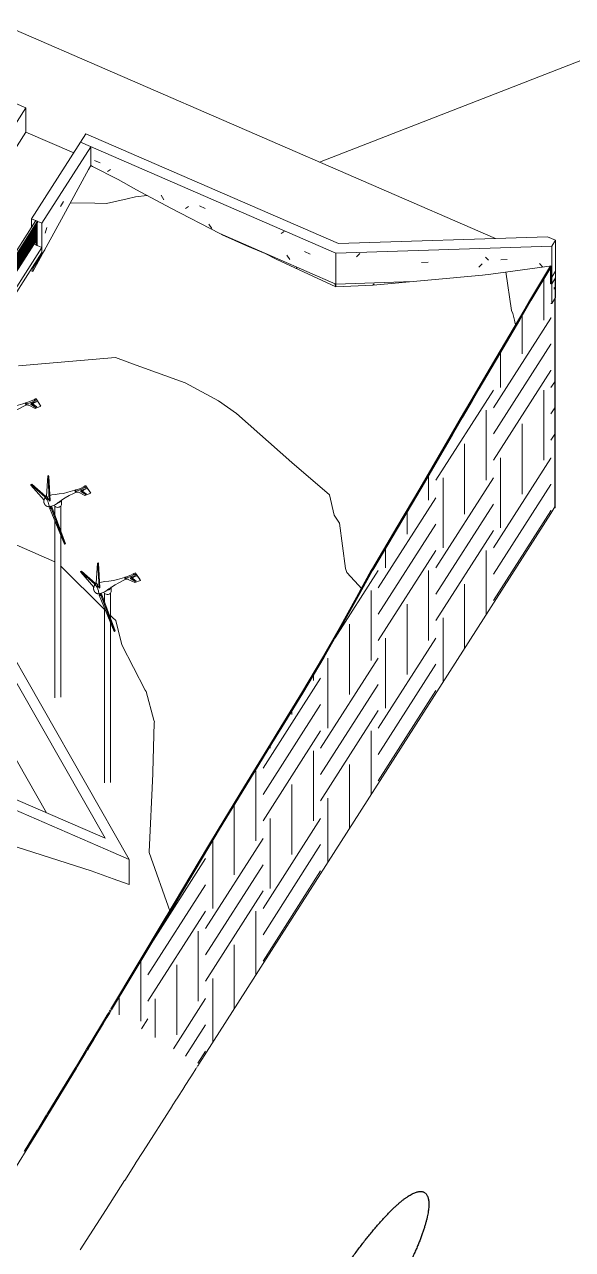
# Model space of a CAD drawing. Header units: millimetres. Extents: x -35445 to 232012, y -57203 to 42724.
# Drawn here: x 196067 to 210141, y -19971 to 11479 of the extents above; entities that cross this region are included whole.
import ezdxf

# ---------------------------------------------------------------- set-up
doc = ezdxf.new("R2010")
doc.units = ezdxf.units.MM
for name, color, linetype, lineweight in [('A-FLOR', 192, 'Continuous', 9), ('A-FLOR-HRAL', 11, 'Continuous', 9), ('A-WALL', 113, 'Continuous', 9), ('A-WALL-PATT', 111, 'Continuous', 9), ('C-BLDG-PADS', 91, 'Continuous', 9), ('C-TOPO', 7, 'Continuous', 9), ('C-TOPO-MINR', 7, 'Continuous', 9), ('L-SITE', 91, 'Continuous', 9), ('L-SITE-WALL', 31, 'Continuous', 9), ('S-FNDN', 32, 'Continuous', 9)]:
    doc.layers.add(name, color=color, linetype=linetype, lineweight=lineweight)
pattern_1 = [(57.425, (181488.3, -12577.8), (1478.838, 4114.31), [2746.7, -2746.7]), (57.425, (181488.3, -11902.9), (1478.838, 4114.31), [2746.7, -2746.7]), (57.425, (181488.3, -11228), (1478.838, 4114.31), [2746.7, -2746.7]), (90, (181673.1, -10713.7), (-1478.825, -514.913), [1799.7, -1799.7]), (90, (182227.7, -9845.7), (-1478.825, -514.913), [1799.7, -1799.7]), (90, (182782.3, -8977.7), (-1478.825, -514.913), [1799.7, -1799.7])]
pattern_2 = [(1.846, (172761.2, 30204.87), (4060.89, 706.787), [167.6, -2879.65, -19299.26]), (1.846, (172761.2, 30204.87), (4060.89, 706.787), [-3047.25, 167.6, -2879.65, -16252.01]), (1.846, (172761.2, 30204.87), (4060.89, 706.787), [-6094.5, 167.6, -5926.905, -10157.51]), (1.846, (172761.2, 30204.87), (4060.89, 706.787), [-12189.01, 167.6, -2879.65, -7110.255]), (1.846, (172761.2, 30204.87), (4060.89, 706.787), [-15236.26, 167.6, -1863.9, -5078.75]), (1.846, (172761.2, 30204.87), (4060.89, 706.787), [-17267.76, 167.6, -4911.15]), (136.459, (174284, 30541.9), (-2909.649, 1613.3), [115.54, -15290.3]), (136.459, (174284, 30541.9), (-2909.649, 1613.3), [-115.54, -1985.25, -13305.04]), (136.459, (174284, 30541.9), (-2909.649, 1613.3), [-2100.8, 115.54, -13189.5]), (136.459, (174284, 30541.9), (-2909.649, 1613.3), [-2216.34, -1985.25, -11204.25]), (136.459, (174284, 30541.9), (-2909.649, 1613.3), [-4201.59, 115.54, -11088.7]), (136.459, (174284, 30541.9), (-2909.649, 1613.3), [-4317.14, -4086.05, -7002.65]), (136.459, (174284, 30541.9), (-2909.649, 1613.3), [-8403.18, 115.54, -6887.11]), (136.459, (174284, 30541.9), (-2909.649, 1613.3), [-8518.73, -1985.25, -4901.86]), (136.459, (174284, 30541.9), (-2909.649, 1613.3), [-10503.98, 115.54, -4786.31]), (136.459, (174284, 30541.9), (-2909.649, 1613.3), [-10619.52, -1284.99, -3501.33]), (136.459, (174284, 30541.9), (-2909.649, 1613.3), [-11904.51, 115.54, -3385.78]), (136.459, (174284, 30541.9), (-2909.649, 1613.3), [-12020.05, -3385.78]), (225.42, (174791.6, 31710.05), (-1151.226, -2320.044), [119.33, -15790.83]), (225.42, (174791.6, 31710.05), (-1151.226, -2320.044), [-119.33, -2050.24, -13740.58]), (225.42, (174791.6, 31710.05), (-1151.226, -2320.044), [-2169.57, 119.33, -13621.26]), (225.42, (174791.6, 31710.05), (-1151.226, -2320.044), [-2288.89, -2050.24, -11571.02]), (225.42, (174791.6, 31710.05), (-1151.226, -2320.044), [-4339.13, 119.33, -11451.7]), (225.42, (174791.6, 31710.05), (-1151.226, -2320.044), [-4458.46, -4219.8, -7231.89]), (225.42, (174791.6, 31710.05), (-1151.226, -2320.044), [-8678.26, 119.33, -7112.56]), (225.42, (174791.6, 31710.05), (-1151.226, -2320.044), [-8797.59, -2050.24, -5062.32]), (225.42, (174791.6, 31710.05), (-1151.226, -2320.044), [-10847.83, 119.33, -4943]), (225.42, (174791.6, 31710.05), (-1151.226, -2320.044), [-10967.16, -1327.05, -3615.94]), (225.42, (174791.6, 31710.05), (-1151.226, -2320.044), [-12294.21, 119.33, -3496.62]), (225.42, (174791.6, 31710.05), (-1151.226, -2320.044), [-12413.53, -3496.62])]

# ---------------------------------------------------------------- blocks, each defined once
blk = doc.blocks.new('M_Wind Power Generator - 9 Meters High-397393-Solar Analysis')
at = {"layer": 'L-SITE'}
for p, q in [((14602, 1915), (14579, 1906)), ((14941, 1591), (14579, 1906)), ((14579, 1906), (14583, 1891)), ((14583, 1891), (14923, 1503)), ((14602, 1915), (14964, 1599)), ((15013, 2124), (14980, 1606)), ((15035, 2133), (15013, 2124)), ((15020, 2111), (15013, 2124)), ((15043, 2119), (15020, 2111)), ((15053, 1479), (15020, 2111)), ((15035, 2133), (15043, 2119)), ((15043, 2119), (15076, 1488)), ((14964, 1599), (14941, 1591)), ((15731, 1765), (15716, 1745)), ((15716, 1745), (15747, 1737)), ((15731, 1739), (15724, 1727)), ((15724, 1702), (15726, 1702)), ((15738, 1711), (15727, 1702)), ((15747, 1711), (15728, 1712)), ((15731, 1765), (15747, 1737)), ((15747, 1711), (15731, 1739)), ((15747, 1737), (15747, 1711)), ((15805, 1706), (15969, 1623)), ((15862, 1738), (15962, 1677)), ((15979, 1649), (15864, 1719)), ((15894, 1763), (15994, 1802)), ((15899, 1761), (15915, 1733)), ((15910, 1752), (15901, 1758)), ((15918, 1730), (16010, 1661)), ((15949, 1819), (15932, 1847)), ((16003, 1791), (15944, 1768)), ((15962, 1677), (15980, 1684)), ((15979, 1649), (15962, 1677)), ((15969, 1623), (16117, 1680)), ((16010, 1661), (15979, 1649)), ((16009, 1842), (15993, 1870)), ((15993, 1869), (16100, 1708)), ((15993, 1869), (16010, 1841)), ((15994, 1802), (16003, 1791)), ((16117, 1680), (16010, 1841)), ((16100, 1708), (16117, 1680)), ((15009, 1572), (15009, 1542)), ((15023, 1518), (15023, 1548)), ((15035, 1523), (15023, 1518)), ((15061, 1338), (15036, 1334)), ((15076, 1488), (15053, 1479)), ((15071, 1310), (15055, 1304)), ((15055, 1304), (15445, 371)), ((15060, 1338), (15081, 1283)), ((15088, 1287), (15067, 1342)), ((15091, 1347), (15099, 1327)), ((15115, 1333), (15092, 1324)), ((15449, 373), (15092, 1324)), ((15115, 1333), (15472, 382)), ((15193, 1351), (15193, 1125)), ((15272, 1434), (15283, 1442)), ((15297, 1455), (15309, 1465)), ((15345, 719), (15345, 1351)), ((15364, 1397), (15364, 1513)), ((15193, 974), (15193, -3549)), ((15345, -3540), (15345, 610)), ((15468, 380), (15445, 371)), ((15445, 371), (15449, 373)), ((15472, 382), (15449, 373))]:
    blk.add_line(p, q, dxfattribs=at)
for points in [[(14942, 1552, 0), (14940, 1570, 0), (14941, 1591, 0)], [(14995, 1591, 0), (14963, 1572, 0), (14948, 1562, 0)], [(14964, 1599, 0), (14963, 1578, 0), (14964, 1571, 0)], [(14980, 1606, 0), (14994, 1593, 0), (15009, 1572, 0)], [(15421, 1679, 0), (15308, 1662, 0), (15200, 1652, 0), (15118, 1638, 0), (15069, 1624, 0)], [(15421, 1679, 0), (15532, 1706, 0), (15651, 1740, 0), (15705, 1756, 0)], [(15464, 1567, 0), (15564, 1622, 0), (15675, 1677, 0), (15726, 1702, 0)], [(15716, 1745, 0), (15712, 1752, 0), (15708, 1755, 0), (15705, 1756, 0)], [(15728, 1762, 0), (15715, 1757, 0), (15706, 1756, 0)], [(15726, 1702, 0), (15728, 1705, 0), (15728, 1710, 0), (15726, 1718, 0), (15724, 1728, 0), (15720, 1737, 0), (15716, 1745, 0)], [(15731, 1765, 0), (15801, 1788, 0), (15868, 1815, 0), (15932, 1847, 0)], [(15949, 1819, 0), (15884, 1787, 0), (15817, 1759, 0), (15747, 1737, 0)], [(15747, 1711, 0), (15761, 1712, 0), (15773, 1712, 0), (15783, 1711, 0), (15791, 1710, 0), (15798, 1708, 0), (15805, 1706, 0)], [(15864, 1719, 0), (15861, 1722, 0), (15859, 1726, 0), (15860, 1732, 0), (15862, 1737, 0), (15866, 1743, 0), (15871, 1749, 0), (15878, 1755, 0), (15886, 1759, 0), (15894, 1763, 0)], [(15901, 1758, 0), (15898, 1762, 0), (15898, 1766, 0)], [(15944, 1768, 0), (15936, 1765, 0), (15929, 1760, 0), (15923, 1754, 0), (15918, 1749, 0), (15915, 1743, 0), (15914, 1738, 0), (15915, 1733, 0), (15918, 1730, 0)], [(15932, 1847, 0), (15947, 1854, 0), (15959, 1860, 0), (15970, 1864, 0), (15978, 1867, 0), (15985, 1870, 0), (15990, 1871, 0), (15992, 1871, 0), (15993, 1869, 0)], [(16010, 1841, 0), (16009, 1842, 0), (16006, 1842, 0), (16001, 1841, 0), (15994, 1839, 0), (15986, 1836, 0), (15975, 1831, 0), (15963, 1826, 0), (15949, 1819, 0)], [(14946, 1560, 0), (14936, 1547, 0), (14929, 1534, 0), (14923, 1523, 0), (14920, 1513, 0), (14917, 1504, 0), (14916, 1497, 0), (14914, 1490, 0), (14914, 1484, 0), (14913, 1479, 0), (14913, 1474, 0), (14913, 1470, 0), (14913, 1466, 0), (14913, 1463, 0), (14914, 1459, 0), (14914, 1456, 0), (14914, 1454, 0), (14915, 1451, 0), (14915, 1449, 0), (14915, 1447, 0), (14916, 1445, 0), (14916, 1443, 0), (14916, 1441, 0), (14917, 1439, 0), (14917, 1438, 0), (14918, 1436, 0), (14918, 1435, 0), (14918, 1433, 0), (14919, 1432, 0), (14919, 1430, 0), (14920, 1429, 0), (14920, 1428, 0), (14921, 1426, 0), (14921, 1425, 0), (14921, 1424, 0), (14922, 1423, 0), (14922, 1421, 0), (14923, 1420, 0), (14923, 1419, 0), (14924, 1418, 0), (14924, 1416, 0), (14925, 1415, 0), (14926, 1414, 0), (14926, 1413, 0), (14927, 1411, 0), (14927, 1410, 0), (14928, 1409, 0), (14929, 1407, 0), (14930, 1406, 0), (14930, 1404, 0), (14931, 1403, 0)], [(15034, 1334, 0), (15017, 1338, 0), (15003, 1342, 0), (14992, 1347, 0), (14982, 1352, 0), (14975, 1356, 0), (14968, 1361, 0), (14963, 1365, 0), (14958, 1369, 0), (14954, 1373, 0), (14951, 1376, 0), (14948, 1379, 0), (14946, 1382, 0), (14944, 1385, 0), (14942, 1387, 0), (14940, 1390, 0), (14938, 1392, 0), (14937, 1394, 0), (14936, 1396, 0), (14934, 1398, 0), (14933, 1399, 0), (14932, 1401, 0), (14931, 1403, 0), (14931, 1403, 0)], [(14944, 1557, 0), (14951, 1563, 0), (14963, 1558, 0), (14977, 1543, 0), (14993, 1518, 0)], [(14993, 1518, 0), (15009, 1487, 0), (15024, 1451, 0), (15035, 1416, 0), (15043, 1384, 0), (15045, 1358, 0), (15043, 1341, 0), (15035, 1334, 0)], [(15016, 1530, 0), (15013, 1536, 0), (15009, 1542, 0)], [(15023, 1518, 0), (15020, 1524, 0), (15016, 1530, 0)], [(15023, 1548, 0), (15039, 1515, 0), (15053, 1479, 0)], [(15081, 1283, 0), (15069, 1289, 0), (15055, 1304, 0)], [(15060, 1338, 0), (15063, 1339, 0), (15067, 1342, 0)], [(15067, 1342, 0), (15079, 1344, 0), (15091, 1347, 0)], [(15464, 1567, 0), (15370, 1503, 0), (15283, 1438, 0), (15213, 1393, 0), (15159, 1366, 0), (15106, 1348, 0), (15086, 1343, 0)], [(15092, 1324, 0), (15092, 1302, 0), (15088, 1287, 0)], [(15310, 1326, 0), (15286, 1320, 0), (15261, 1319, 0), (15237, 1323, 0), (15215, 1333, 0), (15196, 1347, 0), (15183, 1364, 0), (15177, 1377, 0)], [(15272, 1434, 0), (15291, 1436, 0), (15310, 1442, 0)], [(15310, 1442, 0), (15327, 1450, 0), (15341, 1461, 0), (15353, 1475, 0), (15360, 1490, 0), (15364, 1506, 0), (15364, 1512, 0)], [(15364, 1397, 0), (15364, 1391, 0), (15359, 1371, 0), (15347, 1353, 0), (15331, 1337, 0), (15310, 1326, 0)]]:
    blk.add_polyline3d(points, dxfattribs=at)
blk = doc.blocks.new('M_Wind Power Generator - 9 Meters High-V8-Solar Analysis')
at = {"layer": 'L-SITE'}
for p, q in [((16290, -112), (16257, -630)), ((16313, -103), (16290, -112)), ((16297, -126), (16290, -112)), ((16320, -117), (16297, -126)), ((16330, -757), (16297, -126)), ((16313, -103), (16320, -117)), ((16320, -117), (16353, -748)), ((15880, -321), (15857, -330)), ((16218, -646), (15857, -330)), ((15857, -330), (15860, -346)), ((15860, -346), (16200, -733)), ((15880, -321), (16241, -637)), ((17008, -471), (16993, -491)), ((16993, -491), (17024, -500)), ((17008, -497), (17001, -509)), ((17001, -534), (17004, -534)), ((17016, -525), (17004, -534)), ((17024, -526), (17005, -525)), ((17008, -471), (17024, -500)), ((17024, -526), (17008, -497)), ((17024, -500), (17024, -526)), ((17082, -530), (17246, -614)), ((17140, -498), (17240, -559)), ((17256, -588), (17142, -518)), ((17171, -473), (17271, -434)), ((17176, -475), (17192, -504)), ((17187, -485), (17179, -478)), ((17195, -507), (17287, -575)), ((17226, -417), (17209, -389)), ((17280, -445), (17221, -468)), ((17240, -559), (17257, -553)), ((17256, -588), (17240, -559)), ((17246, -614), (17394, -557)), ((17287, -575), (17256, -588)), ((17287, -395), (17270, -366)), ((17271, -367), (17377, -528)), ((17271, -367), (17287, -395)), ((17271, -434), (17280, -445)), ((17394, -557), (17287, -395)), ((17377, -528), (17394, -557)), ((16241, -637), (16218, -646)), ((16287, -664), (16287, -695)), ((16300, -719), (16300, -688)), ((16312, -713), (16300, -719)), ((16338, -898), (16313, -902)), ((16353, -748), (16330, -757)), ((16348, -926), (16332, -933)), ((16332, -933), (16722, -1865)), ((16337, -898), (16359, -953)), ((16366, -949), (16344, -895)), ((16368, -890), (16376, -909)), ((16392, -903), (16369, -912)), ((16726, -1863), (16369, -912)), ((16392, -903), (16749, -1854)), ((16459, -870), (16454, -859)), ((16470, -885), (16470, -1111)), ((16549, -802), (16560, -794)), ((16572, -784), (16572, -784)), ((16574, -782), (16586, -771)), ((16623, -1517), (16623, -886)), ((16642, -839), (16642, -724)), ((16470, -1262), (16470, -5804)), ((16623, -5793), (16623, -1627)), ((16745, -1856), (16722, -1865)), ((16722, -1865), (16726, -1863)), ((16749, -1854), (16726, -1863))]:
    blk.add_line(p, q, dxfattribs=at)
for points in [[(16698, -558, 0), (16585, -574, 0), (16477, -585, 0), (16396, -598, 0), (16346, -613, 0)], [(16698, -558, 0), (16809, -531, 0), (16928, -497, 0), (16983, -480, 0)], [(16741, -669, 0), (16841, -615, 0), (16952, -560, 0), (17004, -534, 0)], [(16993, -491, 0), (16989, -485, 0), (16985, -481, 0), (16982, -481, 0)], [(17005, -475, 0), (16992, -480, 0), (16983, -480, 0)], [(17004, -534, 0), (17005, -532, 0), (17005, -526, 0), (17004, -518, 0), (17001, -509, 0), (16997, -499, 0), (16993, -491, 0)], [(17008, -471, 0), (17078, -449, 0), (17145, -421, 0), (17209, -389, 0)], [(17226, -417, 0), (17161, -450, 0), (17094, -477, 0), (17024, -500, 0)], [(17024, -526, 0), (17039, -524, 0), (17050, -524, 0), (17060, -525, 0), (17068, -526, 0), (17075, -528, 0), (17082, -530, 0)], [(17142, -518, 0), (17138, -514, 0), (17137, -510, 0), (17137, -505, 0), (17139, -499, 0), (17143, -493, 0), (17148, -487, 0), (17155, -482, 0), (17163, -477, 0), (17171, -473, 0)], [(17179, -478, 0), (17176, -475, 0), (17175, -470, 0)], [(17221, -468, 0), (17214, -472, 0), (17206, -476, 0), (17200, -482, 0), (17195, -488, 0), (17192, -493, 0), (17191, -499, 0), (17192, -503, 0), (17195, -507, 0)], [(17209, -389, 0), (17224, -382, 0), (17236, -377, 0), (17247, -372, 0), (17255, -369, 0), (17262, -367, 0), (17267, -366, 0), (17270, -366, 0), (17271, -367, 0)], [(17287, -395, 0), (17286, -394, 0), (17283, -394, 0), (17278, -395, 0), (17272, -397, 0), (17263, -401, 0), (17252, -405, 0), (17240, -411, 0), (17226, -417, 0)], [(16223, -676, 0), (16213, -689, 0), (16206, -702, 0), (16201, -713, 0), (16197, -723, 0), (16194, -732, 0), (16193, -740, 0), (16192, -746, 0), (16191, -752, 0), (16191, -758, 0), (16190, -762, 0), (16190, -767, 0), (16190, -770, 0), (16191, -774, 0), (16191, -777, 0), (16191, -780, 0), (16191, -783, 0), (16192, -785, 0), (16192, -787, 0), (16192, -789, 0), (16193, -791, 0), (16193, -793, 0), (16194, -795, 0), (16194, -797, 0), (16194, -799, 0), (16195, -800, 0), (16195, -802, 0), (16196, -803, 0), (16196, -805, 0), (16196, -806, 0), (16197, -807, 0), (16197, -809, 0), (16198, -810, 0), (16198, -811, 0), (16199, -812, 0), (16199, -814, 0), (16200, -815, 0), (16200, -816, 0), (16201, -817, 0), (16201, -819, 0), (16202, -820, 0), (16202, -821, 0), (16203, -822, 0), (16203, -824, 0), (16204, -825, 0), (16205, -826, 0), (16205, -828, 0), (16206, -829, 0), (16207, -831, 0), (16208, -832, 0), (16208, -834, 0)], [(16311, -902, 0), (16294, -899, 0), (16280, -894, 0), (16269, -890, 0), (16260, -885, 0), (16252, -880, 0), (16245, -875, 0), (16240, -871, 0), (16235, -867, 0), (16232, -864, 0), (16228, -860, 0), (16225, -857, 0), (16223, -854, 0), (16221, -852, 0), (16219, -849, 0), (16217, -847, 0), (16215, -845, 0), (16214, -843, 0), (16213, -841, 0), (16212, -839, 0), (16210, -837, 0), (16209, -835, 0), (16209, -834, 0), (16208, -834, 0)], [(16219, -684, 0), (16217, -667, 0), (16218, -646, 0)], [(16221, -679, 0), (16228, -673, 0), (16240, -678, 0), (16254, -694, 0), (16271, -718, 0)], [(16273, -645, 0), (16240, -664, 0), (16225, -675, 0)], [(16241, -637, 0), (16240, -658, 0), (16241, -665, 0)], [(16257, -630, 0), (16271, -643, 0), (16287, -664, 0)], [(16271, -718, 0), (16287, -750, 0), (16301, -785, 0), (16313, -821, 0), (16320, -853, 0), (16323, -879, 0), (16320, -896, 0), (16313, -902, 0)], [(16294, -706, 0), (16290, -700, 0), (16287, -695, 0)], [(16300, -719, 0), (16297, -712, 0), (16294, -706, 0)], [(16300, -688, 0), (16316, -722, 0), (16330, -757, 0)], [(16359, -953, 0), (16347, -947, 0), (16332, -933, 0)], [(16337, -898, 0), (16341, -897, 0), (16344, -895, 0)], [(16344, -895, 0), (16356, -892, 0), (16368, -890, 0)], [(16741, -669, 0), (16647, -733, 0), (16560, -798, 0), (16490, -843, 0), (16436, -870, 0), (16383, -888, 0), (16363, -893, 0)], [(16369, -912, 0), (16369, -935, 0), (16366, -949, 0)], [(16587, -910, 0), (16563, -916, 0), (16538, -917, 0), (16514, -913, 0), (16492, -903, 0), (16474, -890, 0), (16460, -872, 0)], [(16549, -802, 0), (16569, -800, 0), (16587, -795, 0)], [(16587, -795, 0), (16604, -786, 0), (16619, -775, 0), (16630, -761, 0), (16638, -746, 0), (16641, -730, 0), (16642, -724, 0)], [(16642, -839, 0), (16641, -846, 0), (16636, -866, 0), (16625, -884, 0), (16608, -899, 0), (16587, -910, 0)]]:
    blk.add_polyline3d(points, dxfattribs=at)
blk = doc.blocks.new('M_Wind Power Generator - 9 Meters High-V12-Solar Analysis')
at = {"layer": 'L-SITE'}
for p, q in [((17567, -2349), (17534, -2866)), ((17590, -2340), (17567, -2349)), ((17575, -2362), (17567, -2349)), ((17598, -2353), (17575, -2362)), ((17607, -2994), (17575, -2362)), ((17590, -2340), (17598, -2353)), ((17598, -2353), (17630, -2985)), ((17157, -2558), (17134, -2567)), ((17495, -2882), (17134, -2567)), ((17134, -2567), (17138, -2582)), ((17138, -2582), (17477, -2969)), ((17157, -2558), (17518, -2873)), ((18285, -2708), (18270, -2727)), ((18270, -2727), (18301, -2736)), ((18285, -2734), (18278, -2746)), ((18278, -2770), (18281, -2771)), ((18293, -2762), (18281, -2771)), ((18301, -2762), (18282, -2761)), ((18285, -2708), (18301, -2736)), ((18301, -2762), (18285, -2734)), ((18301, -2736), (18301, -2762)), ((18359, -2767), (18524, -2850)), ((18417, -2734), (18517, -2796)), ((18533, -2824), (18419, -2754)), ((18448, -2710), (18549, -2671)), ((18453, -2712), (18469, -2740)), ((18464, -2721), (18456, -2715)), ((18472, -2743), (18565, -2812)), ((18503, -2654), (18487, -2625)), ((18557, -2682), (18499, -2704)), ((18517, -2796), (18534, -2789)), ((18533, -2824), (18517, -2796)), ((18524, -2850), (18671, -2793)), ((18565, -2812), (18533, -2824)), ((18564, -2631), (18548, -2603)), ((18548, -2603), (18655, -2765)), ((18548, -2603), (18564, -2632)), ((18549, -2671), (18557, -2682)), ((18671, -2793), (18564, -2632)), ((18655, -2765), (18671, -2793)), ((17518, -2873), (17495, -2882)), ((17564, -2900), (17564, -2931)), ((17578, -2955), (17578, -2924)), ((17589, -2949), (17578, -2955)), ((17615, -3135), (17590, -3138)), ((17630, -2985), (17607, -2994)), ((17614, -3135), (17636, -3190)), ((17643, -3186), (17621, -3131)), ((17646, -3126), (17652, -3142)), ((17669, -3139), (17646, -3148)), ((17669, -3139), (18026, -4090)), ((17747, -3122), (17747, -3347)), ((17827, -3039), (17837, -3030)), ((17852, -3018), (17863, -3008)), ((17900, -3753), (17900, -3122)), ((17919, -3075), (17919, -2960)), ((17625, -3163), (17609, -3169)), ((17609, -3169), (18000, -4101)), ((18003, -4099), (17646, -3148)), ((17747, -3499), (17747, -7993)), ((17900, -7978), (17900, -3863)), ((18023, -4093), (18000, -4101)), ((18000, -4101), (18003, -4099)), ((18026, -4090), (18003, -4099))]:
    blk.add_line(p, q, dxfattribs=at)
for points in [[(17975, -2794, 0), (17862, -2811, 0), (17754, -2821, 0), (17673, -2835, 0), (17623, -2849, 0)], [(17975, -2794, 0), (18086, -2767, 0), (18205, -2733, 0), (18260, -2717, 0)], [(18019, -2906, 0), (18119, -2851, 0), (18229, -2796, 0), (18281, -2771, 0)], [(18282, -2711, 0), (18269, -2716, 0), (18260, -2717, 0)], [(18270, -2727, 0), (18266, -2721, 0), (18262, -2717, 0), (18260, -2717, 0)], [(18281, -2771, 0), (18282, -2768, 0), (18282, -2762, 0), (18281, -2754, 0), (18278, -2745, 0), (18274, -2736, 0), (18270, -2727, 0)], [(18285, -2708, 0), (18355, -2685, 0), (18422, -2658, 0), (18487, -2625, 0)], [(18503, -2654, 0), (18439, -2686, 0), (18371, -2713, 0), (18301, -2736, 0)], [(18301, -2762, 0), (18316, -2760, 0), (18328, -2760, 0), (18337, -2761, 0), (18346, -2763, 0), (18353, -2765, 0), (18359, -2767, 0)], [(18419, -2754, 0), (18415, -2751, 0), (18414, -2746, 0), (18414, -2741, 0), (18416, -2735, 0), (18420, -2729, 0), (18426, -2723, 0), (18432, -2718, 0), (18440, -2713, 0), (18448, -2710, 0)], [(18456, -2715, 0), (18453, -2711, 0), (18452, -2707, 0)], [(18499, -2704, 0), (18491, -2708, 0), (18483, -2713, 0), (18477, -2718, 0), (18472, -2724, 0), (18469, -2730, 0), (18468, -2735, 0), (18469, -2740, 0), (18472, -2743, 0)], [(18487, -2625, 0), (18501, -2619, 0), (18513, -2613, 0), (18524, -2609, 0), (18533, -2605, 0), (18539, -2603, 0), (18544, -2602, 0), (18547, -2602, 0), (18548, -2603, 0)], [(18564, -2632, 0), (18563, -2630, 0), (18560, -2630, 0), (18555, -2632, 0), (18549, -2634, 0), (18540, -2637, 0), (18530, -2641, 0), (18517, -2647, 0), (18503, -2654, 0)], [(17500, -2912, 0), (17490, -2926, 0), (17483, -2938, 0), (17478, -2949, 0), (17474, -2959, 0), (17472, -2968, 0), (17470, -2976, 0), (17469, -2983, 0), (17468, -2989, 0), (17468, -2994, 0), (17468, -2999, 0), (17468, -3003, 0), (17468, -3007, 0), (17468, -3010, 0), (17468, -3013, 0), (17468, -3016, 0), (17469, -3019, 0), (17469, -3021, 0), (17469, -3024, 0), (17470, -3026, 0), (17470, -3028, 0), (17470, -3030, 0), (17471, -3032, 0), (17471, -3033, 0), (17472, -3035, 0), (17472, -3036, 0), (17472, -3038, 0), (17473, -3039, 0), (17473, -3041, 0), (17474, -3042, 0), (17474, -3044, 0), (17475, -3045, 0), (17475, -3046, 0), (17475, -3048, 0), (17476, -3049, 0), (17476, -3050, 0), (17477, -3051, 0), (17477, -3053, 0), (17478, -3054, 0), (17478, -3055, 0), (17479, -3056, 0), (17479, -3058, 0), (17480, -3059, 0), (17481, -3060, 0), (17481, -3061, 0), (17482, -3063, 0), (17483, -3064, 0), (17483, -3065, 0), (17484, -3067, 0), (17485, -3068, 0), (17486, -3070, 0)], [(17588, -3138, 0), (17571, -3135, 0), (17558, -3131, 0), (17546, -3126, 0), (17537, -3121, 0), (17529, -3116, 0), (17523, -3112, 0), (17517, -3107, 0), (17513, -3104, 0), (17509, -3100, 0), (17505, -3097, 0), (17503, -3093, 0), (17500, -3091, 0), (17498, -3088, 0), (17496, -3085, 0), (17494, -3083, 0), (17493, -3081, 0), (17491, -3079, 0), (17490, -3077, 0), (17489, -3075, 0), (17488, -3073, 0), (17487, -3072, 0), (17486, -3070, 0), (17486, -3070, 0)], [(17496, -2920, 0), (17495, -2903, 0), (17495, -2882, 0)], [(17498, -2916, 0), (17506, -2909, 0), (17517, -2914, 0), (17532, -2930, 0), (17548, -2955, 0)], [(17550, -2881, 0), (17517, -2900, 0), (17502, -2911, 0)], [(17518, -2873, 0), (17518, -2894, 0), (17518, -2901, 0)], [(17534, -2866, 0), (17548, -2879, 0), (17564, -2900, 0)], [(17548, -2955, 0), (17564, -2986, 0), (17578, -3021, 0), (17590, -3057, 0), (17597, -3089, 0), (17600, -3115, 0), (17597, -3132, 0), (17590, -3138, 0)], [(17571, -2942, 0), (17567, -2937, 0), (17564, -2931, 0)], [(17578, -2955, 0), (17574, -2949, 0), (17571, -2942, 0)], [(17578, -2924, 0), (17593, -2958, 0), (17607, -2994, 0)], [(17614, -3135, 0), (17618, -3134, 0), (17621, -3131, 0)], [(17621, -3131, 0), (17633, -3129, 0), (17646, -3126, 0)], [(18019, -2906, 0), (17924, -2969, 0), (17837, -3034, 0), (17768, -3079, 0), (17713, -3106, 0), (17660, -3124, 0), (17640, -3130, 0)], [(17864, -3146, 0), (17840, -3153, 0), (17816, -3154, 0), (17791, -3149, 0), (17769, -3140, 0), (17751, -3126, 0), (17737, -3109, 0), (17731, -3095, 0)], [(17827, -3039, 0), (17846, -3036, 0), (17864, -3031, 0)], [(17864, -3031, 0), (17881, -3023, 0), (17896, -3011, 0), (17907, -2998, 0), (17915, -2983, 0), (17918, -2966, 0), (17919, -2960, 0)], [(17919, -3075, 0), (17918, -3082, 0), (17913, -3102, 0), (17902, -3120, 0), (17885, -3135, 0), (17864, -3146, 0)], [(17636, -3190, 0), (17624, -3184, 0), (17609, -3169, 0)], [(17646, -3148, 0), (17647, -3171, 0), (17643, -3186, 0)]]:
    blk.add_polyline3d(points, dxfattribs=at)
blk = doc.blocks.new('Railing - 25mm-V44-Solar Analysis')
at = {"layer": 'A-FLOR-HRAL'}
for p, q in [((12499, 774), (12499, 869)), ((12521, 765), (12521, 904)), ((12533, 922), (12533, 760))]:
    blk.add_line(p, q, dxfattribs=at)
blk = doc.blocks.new('Railing - 25mm-V45-Solar Analysis')
at = {"layer": 'A-FLOR-HRAL'}
for p, q in [((13198, 1434), (13198, 1963)), ((13220, 1424), (13220, 1997)), ((13232, 2016), (13232, 1443)), ((13198, 1434), (13220, 1424)), ((13220, 1424), (13232, 1443))]:
    blk.add_line(p, q, dxfattribs=at)
blk = doc.blocks.new('Railing - 25mm-V46-Solar Analysis')
at = {"layer": 'A-FLOR-HRAL'}
for p, q in [((13896, 2528), (13896, 3056)), ((13919, 2518), (13919, 3090)), ((13930, 3109), (13930, 2536)), ((13896, 2528), (13919, 2518)), ((13919, 2518), (13930, 2536))]:
    blk.add_line(p, q, dxfattribs=at)
blk = doc.blocks.new('Railing - 25mm-V47-Solar Analysis')
at = {"layer": 'A-FLOR-HRAL'}
for p, q in [((15992, 5808), (15992, 6337)), ((16015, 5799), (16015, 6372))]:
    blk.add_line(p, q, dxfattribs=at)
blk = doc.blocks.new('Railing - Railing-931378-Solar Analysis')
at = {"layer": 'A-FLOR-HRAL'}
for p, q in [((16004, 6345), (15328, 5287)), ((15328, 5281), (16007, 6344)), ((16004, 6289), (15328, 5230)), ((15328, 5224), (16007, 6287)), ((16004, 6232), (15328, 5173)), ((15328, 5167), (16007, 6230)), ((16004, 6175), (15328, 5117)), ((15328, 5111), (16007, 6174)), ((16006, 6122), (15328, 5060)), ((15328, 5054), (16008, 6120)), ((15328, 4997), (16008, 6063)), ((16004, 6062), (15328, 5003)), ((15328, 4941), (16008, 6006)), ((16004, 6005), (15328, 4947)), ((16007, 5953), (15328, 4890)), ((15328, 4884), (16008, 5949)), ((15305, 5252), (14629, 4193)), ((14629, 4187), (15308, 5250)), ((15305, 5195), (14629, 4137)), ((14629, 4131), (15308, 5193)), ((15305, 5138), (14629, 4080)), ((14629, 4074), (15308, 5137)), ((15305, 5082), (14629, 4023)), ((14629, 4017), (15308, 5080)), ((15305, 5025), (14629, 3967)), ((14629, 3961), (15308, 5023)), ((15305, 4968), (14629, 3910)), ((14629, 3904), (15308, 4967)), ((15305, 4912), (14629, 3853)), ((14629, 3847), (15308, 4910)), ((15305, 4855), (14629, 3796)), ((14629, 3791), (15308, 4853)), ((14607, 4158), (13930, 3100)), ((13930, 3094), (14609, 4157)), ((13930, 3037), (14610, 4100)), ((14606, 4100), (13930, 3043)), ((14607, 4045), (13930, 2986)), ((13930, 2980), (14609, 4043)), ((14607, 3988), (13930, 2930)), ((13930, 2924), (14609, 3987)), ((14607, 3932), (13930, 2873)), ((13930, 2867), (14609, 3930)), ((14607, 3875), (13930, 2816)), ((13930, 2810), (14609, 3873)), ((14607, 3818), (13930, 2760)), ((13930, 2754), (14609, 3816)), ((13930, 2697), (14612, 3764)), ((14608, 3764), (13930, 2703)), ((13908, 3065), (13232, 2006)), ((13232, 2000), (13911, 3063)), ((13908, 3008), (13232, 1950)), ((13232, 1944), (13911, 3006)), ((13908, 2951), (13232, 1893)), ((13232, 1887), (13911, 2950)), ((13908, 2895), (13232, 1836)), ((13232, 1830), (13911, 2893)), ((13908, 2838), (13232, 1779)), ((13232, 1774), (13911, 2836)), ((13908, 2781), (13232, 1723)), ((13232, 1717), (13911, 2780)), ((13908, 2725), (13232, 1666)), ((13232, 1660), (13911, 2723)), ((13908, 2668), (13232, 1609)), ((13232, 1604), (13911, 2666)), ((13209, 1971), (12533, 913)), ((12533, 907), (13212, 1970)), ((13209, 1915), (12533, 856)), ((12533, 850), (13212, 1913)), ((13209, 1858), (12533, 799)), ((12533, 793), (13212, 1856)), ((13209, 1801), (12541, 756)), ((12544, 755), (13212, 1799)), ((13209, 1745), (12570, 744)), ((12573, 742), (13212, 1743)), ((13209, 1688), (12598, 732)), ((12602, 732), (13212, 1686)), ((13209, 1631), (12627, 719)), ((12629, 718), (13212, 1629)), ((13209, 1574), (12655, 707)), ((12658, 706), (13212, 1573)), ((12511, 878), (12456, 793)), ((12459, 792), (12513, 876)), ((12511, 821), (12485, 781)), ((12488, 779), (12513, 819))]:
    blk.add_line(p, q, dxfattribs=at)
for name, p in [('Railing - 25mm-V47-Solar Analysis', (0, 0)), ('Railing - 25mm-V45-Solar Analysis', (2096, 3281)), ('Railing - 25mm-V45-Solar Analysis', (1397, 2187)), ('Railing - 25mm-V46-Solar Analysis', (0, 0)), ('Railing - 25mm-V45-Solar Analysis', (0, 0)), ('Railing - 25mm-V44-Solar Analysis', (0, 0))]:
    blk.add_blockref(name, p)
blk = doc.blocks.new('Top Rail Type - Top Rail_Internal_-931539-Solar Analysis')
at = {"layer": 'A-FLOR-HRAL'}
for p, q in [((12393, 820), (15987, 6446)), ((16031, 6426), (12437, 801)), ((12452, 795), (16031, 6398)), ((15987, 6446), (16031, 6426)), ((16031, 6426), (16031, 6398))]:
    blk.add_line(p, q, dxfattribs=at)

msp = doc.modelspace()

# ---------------------------------------------------------------- hatches: boundary and pattern name
at = {"layer": 'A-WALL-PATT'}
h = msp.add_hatch(dxfattribs=at)
h.set_pattern_fill('FP_16', color=256, style=0, pattern_type=2)
h.set_pattern_definition([(57.425, (170961.97, -8013.3), (1892.9072, 3538.605), [145.03, -19191.75]), (57.425, (170961.97, -8013.3), (1892.9072, 3538.605), [-145.026, -2491.81, -16699.94]), (57.425, (170961.97, -8013.3), (1892.9072, 3538.605), [-2636.83, 145.026, -16554.914]), (57.425, (170961.97, -8013.3), (1892.9072, 3538.605), [-2781.86, -2491.81, -14063.11]), (57.425, (170961.97, -8013.3), (1892.9072, 3538.605), [-5273.665, 145.026, -13918.08]), (57.425, (170961.97, -8013.3), (1892.9072, 3538.605), [-5418.69, -5128.64, -8789.44]), (57.425, (170961.97, -8013.3), (1892.9072, 3538.605), [-10547.33, 145.026, -8644.416]), (57.425, (170961.97, -8013.3), (1892.9072, 3538.605), [-10692.356, -2491.81, -6152.61]), (57.425, (170961.97, -8013.3), (1892.9072, 3538.605), [-13184.16, 145.026, -6007.584]), (57.425, (170961.97, -8013.3), (1892.9072, 3538.605), [-13329.19, -1612.86, -4394.72]), (57.425, (170961.97, -8013.3), (1892.9072, 3538.605), [-14942.05, 145.026, -4249.695]), (57.425, (170961.97, -8013.3), (1892.9072, 3538.605), [-15087.08, -4249.7]), (151.511, (171671.8, -6614.3), (-1356.274, -415.75), [44.42, -763.21, -5115]), (151.511, (171671.8, -6614.3), (-1356.274, -415.75), [-807.63, 44.42, -763.21, -4307.37]), (151.511, (171671.8, -6614.3), (-1356.274, -415.75), [-1615.26, 44.42, -1570.84, -2692.1]), (151.511, (171671.8, -6614.3), (-1356.274, -415.75), [-3230.525, 44.42, -763.21, -1884.47]), (151.511, (171671.8, -6614.3), (-1356.274, -415.75), [-4038.16, 44.42, -494, -1346.05]), (151.511, (171671.8, -6614.3), (-1356.274, -415.75), [-4576.58, 44.42, -1301.63]), (254.77, (171908.42, -5092.18), (-536.6314, -3122.8503), [148.62, -19667.21]), (254.77, (171908.42, -5092.18), (-536.6314, -3122.8503), [-148.62, -2553.54, -17113.67]), (254.77, (171908.42, -5092.18), (-536.6314, -3122.8503), [-2702.16, 148.62, -16965.05]), (254.77, (171908.42, -5092.18), (-536.6314, -3122.8503), [-2850.78, -2553.54, -14411.51]), (254.77, (171908.42, -5092.18), (-536.6314, -3122.8503), [-5404.32, 148.62, -14262.895]), (254.77, (171908.42, -5092.18), (-536.6314, -3122.8503), [-5552.94, -5255.7, -9007.2]), (254.77, (171908.42, -5092.18), (-536.6314, -3122.8503), [-10808.64, 148.62, -8858.58]), (254.77, (171908.42, -5092.18), (-536.6314, -3122.8503), [-10957.25, -2553.54, -6305.04]), (254.77, (171908.42, -5092.18), (-536.6314, -3122.8503), [-13510.79, 148.62, -6156.42]), (254.77, (171908.42, -5092.18), (-536.6314, -3122.8503), [-13659.41, -1652.82, -4503.6]), (254.77, (171908.42, -5092.18), (-536.6314, -3122.8503), [-15312.23, 148.62, -4354.98]), (254.77, (171908.42, -5092.18), (-536.6314, -3122.8503), [-15460.85, -4354.98])])
h.paths.add_polyline_path([(196516, 5567), (197647, 7633), (197769, 7855), (197769, 8339), (196516, 6378), (196516, 5585)])
h = msp.add_hatch(dxfattribs=at)
h.set_pattern_fill('FP_12', color=256, style=0, pattern_type=2)
h.set_pattern_definition([(336.557, (201458.5, 32344.2), (3596.25, -983.536), [161.7, -21397.22]), (336.557, (201458.5, 32344.2), (3596.25, -983.536), [-161.69, -2778.16, -18619.06]), (336.557, (201458.5, 32344.2), (3596.25, -983.536), [-2939.85, 161.69, -18457.37]), (336.557, (201458.5, 32344.2), (3596.25, -983.536), [-3101.54, -2778.16, -15679.21]), (336.557, (201458.5, 32344.2), (3596.25, -983.536), [-5879.7, 161.69, -15517.52]), (336.557, (201458.5, 32344.2), (3596.25, -983.536), [-6041.4, -5718.01, -9799.5]), (336.557, (201458.5, 32344.2), (3596.25, -983.536), [-11759.41, 161.69, -9637.82]), (336.557, (201458.5, 32344.2), (3596.25, -983.536), [-11921.1, -2778.16, -6859.65]), (336.557, (201458.5, 32344.2), (3596.25, -983.536), [-14699.26, 161.69, -6697.96]), (336.557, (201458.5, 32344.2), (3596.25, -983.536), [-14860.95, -1798.21, -4899.75]), (336.557, (201458.5, 32344.2), (3596.25, -983.536), [-16659.16, 161.69, -4738.06]), (336.557, (201458.5, 32344.2), (3596.25, -983.536), [-16820.85, -4738.06]), (122.945, (202807.1, 32047.37), (-2576.741, 2824.376), [136.4, -18048.78]), (122.945, (202807.1, 32047.37), (-2576.741, 2824.376), [-136.39, -2343.4, -15705.38]), (122.945, (202807.1, 32047.37), (-2576.741, 2824.376), [-2479.8, 136.39, -15568.99]), (122.945, (202807.1, 32047.37), (-2576.741, 2824.376), [-2616.18, -2343.4, -13225.58]), (122.945, (202807.1, 32047.37), (-2576.741, 2824.376), [-4959.6, 136.39, -13089.19]), (122.945, (202807.1, 32047.37), (-2576.741, 2824.376), [-5095.98, -4823.2, -8265.99]), (122.945, (202807.1, 32047.37), (-2576.741, 2824.376), [-9919.18, 136.39, -8129.6]), (122.945, (202807.1, 32047.37), (-2576.741, 2824.376), [-10055.57, -2343.4, -5786.19]), (122.945, (202807.1, 32047.37), (-2576.741, 2824.376), [-12398.98, 136.39, -5649.8]), (122.945, (202807.1, 32047.37), (-2576.741, 2824.376), [-12535.37, -1516.81, -4133]), (122.945, (202807.1, 32047.37), (-2576.741, 2824.376), [-14052.18, 136.39, -3996.6]), (122.945, (202807.1, 32047.37), (-2576.741, 2824.376), [-14188.57, -3996.6]), (214.053, (203256.6, 33004.25), (-1019.52, -1840.854), [89.52, -11847.07]), (214.053, (203256.6, 33004.25), (-1019.52, -1840.854), [-89.52, -1538.2, -10308.88]), (214.053, (203256.6, 33004.25), (-1019.52, -1840.854), [-1627.72, 89.52, -10219.35]), (214.053, (203256.6, 33004.25), (-1019.52, -1840.854), [-1717.24, -1538.2, -8681.16]), (214.053, (203256.6, 33004.25), (-1019.52, -1840.854), [-3255.43, 89.52, -8591.64]), (214.053, (203256.6, 33004.25), (-1019.52, -1840.854), [-3344.96, -3165.91, -5425.73]), (214.053, (203256.6, 33004.25), (-1019.52, -1840.854), [-6510.87, 89.52, -5336.2]), (214.053, (203256.6, 33004.25), (-1019.52, -1840.854), [-6600.4, -1538.2, -3798]), (214.053, (203256.6, 33004.25), (-1019.52, -1840.854), [-8138.59, 89.52, -3708.48]), (214.053, (203256.6, 33004.25), (-1019.52, -1840.854), [-8228.11, -995.62, -2712.86]), (214.053, (203256.6, 33004.25), (-1019.52, -1840.854), [-9223.73, 89.52, -2623.34]), (214.053, (203256.6, 33004.25), (-1019.52, -1840.854), [-9313.26, -2623.34])])
h.paths.add_polyline_path([(204066, 4744), (204066, 5609), (197769, 8339), (197769, 7855), (197965, 7757), (198476, 7500), (198943, 7236), (200006, 6668), (201142, 6078), (201790, 5792), (202251, 5597), (202529, 5457), (204052, 4750)])
h = msp.add_hatch(dxfattribs=at)
h.set_pattern_fill('FP_13', color=256, style=0, pattern_type=2)
h.set_pattern_definition(pattern_2)
h.paths.add_polyline_path([(209580, 4313), (209607, 4314), (209607, 5287), (209580, 5242), (209580, 4399)])
h.paths.add_polyline_path([(204665, 4769), (205018, 4784), (207888, 5052), (209607, 5287), (209607, 5787), (204665, 5628), (204665, 4784)])
h = msp.add_hatch(dxfattribs=at)
h.set_pattern_fill('FP_14', color=256, style=0, pattern_type=2)
h.set_pattern_definition([(71.654, (181508.3, -12586.4), (1697.103, 2475.607), [362.395, -3986.35]), (55.568, (181508.3, -12586.4), (-328.31, 1652.1), [250.12, -2751.34]), (101.239, (181649.7, -12380.1), (1368.84, 4127.7), [140.37, -1544.04]), (70.561, (181508.3, -12010.5), (2525.23, 3475.78), [553.77, -6091.43]), (96.414, (181718.7, -11721), (2211.5, 6266.42), [234.02, -2574.18]), (54.001, (181508.3, -12010.5), (2211.51, 6266.41), [358.02, -3938.24]), (63.801, (181744.9, -11784.2), (1412.347, 1051.234), [375.25, -4127.775]), (36.661, (181744.9, -11784.2), (575.69, 2989.18), [146.72, -1613.91]), (79.098, (181862.6, -11696.6), (1988.09, 4040.39), [253.68, -2790.44]), (68.191, (181508.28, -12586.44), (28.765, 1003.6082), [166.738, -3127.608, 166.738, -6565.955]), (68.191, (181508.28, -12586.44), (28.765, 1003.6082), [-3461.085, -3218.556, 166.738, -3180.66]), (59.904, (181508.3, -12586.44), (622.465, 2109.961), [154.38, -5793.99]), (59.904, (181508.3, -12586.44), (622.465, 2109.961), [-154.38, -1632.7, -4161.285]), (59.904, (181508.3, -12586.44), (622.465, 2109.961), [-1787.084, 154.38, -4006.903]), (59.904, (181508.3, -12586.44), (622.465, 2109.961), [-1941.465, -2825.65, -1181.253]), (59.904, (181508.3, -12586.44), (622.465, 2109.961), [-4767.116, 154.38, -1026.87]), (59.904, (181508.3, -12586.44), (622.465, 2109.961), [-4921.5, -1026.87]), (38.304, (180980.6, -13412.3), (1263.092, 1912), [83.92, -551.83, 83.92, -4531.61]), (38.304, (180980.6, -13412.3), (1263.092, 1912), [-719.666, -1899.614, 83.92, -2548.077]), (24.228, (180744, -13782.6), (1379.91, 2448.006), [63.13, -558.59, 63.13, -2333.85]), (24.228, (180744, -13782.6), (1379.91, 2448.006), [-684.85, -927.8, 63.13, -1342.92])])
h.paths.add_polyline_path([(209607, 4314), (209705, 4468), (209705, 5941), (209607, 5787), (209607, 4399)])
h = msp.add_hatch(dxfattribs=at)
h.set_pattern_fill('FP_13', color=256, style=0, pattern_type=2)
h.set_pattern_definition(pattern_2)
h.paths.add_polyline_path([(204066, 4815), (204665, 4835), (204665, 5628), (204066, 5609), (204066, 5148)])
at = {"layer": 'C-TOPO'}
h = msp.add_hatch(dxfattribs=at)
h.set_pattern_fill('FP_8', color=256, style=0, pattern_type=2)
h.set_pattern_definition(pattern_1)
h.paths.add_polyline_path([(180534, -46534), (180544, -46509), (180544, -41480), (180534, -41483), (180534, -46527)])
h.paths.add_polyline_path([(180564, -46487), (184174, -40837), (183399, -40871), (182367, -40900), (181413, -40911), (181230, -40911), (182460, -38985), (183418, -38956), (184417, -38908), (185296, -38852), (185450, -38840), (185620, -38574), (184900, -38629), (184039, -38683), (183242, -38719), (182864, -38737), (182817, -38744), (182596, -38772), (182462, -38785), (182467, -38740), (182458, -38735), (182459, -38649), (181582, -39881), (180564, -41466), (180564, -46476)])
h.paths.add_polyline_path([(200548, -15209), (209580, -1072), (209580, 5242), (207550, 1796), (206894, 666), (206188, -550), (205004, -2539), (204178, -4036), (203764, -4762), (203218, -5686), (201077, -9177), (200443, -10238), (199737, -11416), (199735, -11417), (199735, -11429), (198301, -13818), (199610, -14647), (200545, -15207)])
h = msp.add_hatch(dxfattribs=at)
h.set_pattern_fill('FP_8', color=256, style=0, pattern_type=2)
h.set_pattern_definition(pattern_1)
h.paths.add_polyline_path([(209580, -1072), (209685, -908), (209685, 4436), (209607, 4314), (209580, 4313), (209580, -437)])

# ---------------------------------------------------------------- linework, layer by layer
at = {"color": 252, "lineweight": 9}
msp.add_line((227396, 17169), (203646, 7945), dxfattribs=at)
for start_param, end_param in [(0.161265, 1.875222), (4.712728, 6.444451)]:
    msp.add_ellipse((181219, -765), major_axis=(48731, 0), ratio=0.823831, start_param=start_param, end_param=end_param, dxfattribs=at)
at = {"color": 27, "lineweight": 9}
for start_param, end_param in [(0.161265, 1.995949), (4.739247, 6.444451)]:
    msp.add_ellipse((181219, -765), major_axis=(46411, 0), ratio=0.823831, start_param=start_param, end_param=end_param, dxfattribs=at)
at = {"color": 40, "lineweight": 25}
for points, knots in [([(206362, -18522), (206366, -18526), (206378, -18537), (206395, -18558), (206412, -18588), (206426, -18622), (206437, -18661), (206445, -18705), (206450, -18753), (206451, -18806), (206449, -18863), (206445, -18924), (206436, -18990), (206425, -19060), (206410, -19135), (206391, -19214), (206369, -19296), (206344, -19383), (206315, -19474), (206283, -19569), (206247, -19668), (206207, -19771), (206163, -19877), (206116, -19987), (206066, -20101), (206011, -20218), (205953, -20339), (205891, -20463), (205825, -20591), (205755, -20722), (205681, -20856), (205604, -20993), (205522, -21133), (205437, -21277), (205348, -21423), (205255, -21572), (205158, -21723), (205057, -21877), (204952, -22034), (204843, -22194), (204730, -22355), (204613, -22519), (204493, -22685), (204368, -22854), (204239, -23024), (204107, -23196), (203971, -23370), (203831, -23546), (203687, -23724), (203539, -23903), (203387, -24084), (203232, -24266), (203072, -24450), (202910, -24635), (202743, -24821), (202573, -25008), (202399, -25197), (202221, -25386), (202041, -25576), (201856, -25767), (201668, -25958), (201477, -26151), (201282, -26344), (201085, -26537), (200884, -26731), (200679, -26925), (200472, -27119), (200262, -27313), (200048, -27508), (199832, -27702), (199676, -27841), (199591, -27916), (199581, -27925)], [0.4725471, 0.4725471, 0.4725471, 0.4725471, 0.4739726, 0.4767123, 0.4794521, 0.4821918, 0.4849315, 0.4876712, 0.490411, 0.4931507, 0.4958904, 0.4986301, 0.5013699, 0.5041096, 0.5068493, 0.509589, 0.5123288, 0.5150685, 0.5178082, 0.5205479, 0.5232877, 0.5260274, 0.5287671, 0.5315068, 0.5342466, 0.5369863, 0.539726, 0.5424658, 0.5452055, 0.5479452, 0.5506849, 0.5534247, 0.5561644, 0.5589041, 0.5616438, 0.5643836, 0.5671233, 0.569863, 0.5726027, 0.5753425, 0.5780822, 0.5808219, 0.5835616, 0.5863014, 0.5890411, 0.5917808, 0.5945205, 0.5972603, 0.6, 0.6027397, 0.6054795, 0.6082192, 0.6109589, 0.6136986, 0.6164384, 0.6191781, 0.6219178, 0.6246575, 0.6273973, 0.630137, 0.6328767, 0.6356164, 0.6383562, 0.6410959, 0.6438356, 0.6465753, 0.6493151, 0.6520548, 0.6547945, 0.6575342, 0.660274, 0.6606713, 0.6606713, 0.6606713, 0.6606713]), ([(199803, -27596), (199814, -27579), (199873, -27483), (199980, -27310), (200123, -27079), (200265, -26848), (200405, -26619), (200544, -26391), (200683, -26164), (200819, -25939), (200955, -25715), (201090, -25494), (201223, -25274), (201355, -25056), (201485, -24840), (201615, -24626), (201743, -24415), (201870, -24206), (201996, -23999), (202120, -23795), (202244, -23594), (202366, -23395), (202486, -23199), (202606, -23006), (202724, -22816), (202840, -22630), (202956, -22446), (203070, -22266), (203182, -22089), (203294, -21915), (203403, -21746), (203512, -21579), (203619, -21417), (203724, -21258), (203828, -21103), (203931, -20952), (204032, -20805), (204131, -20662), (204229, -20523), (204325, -20388), (204420, -20258), (204513, -20132), (204604, -20010), (204693, -19892), (204781, -19779), (204867, -19671), (204951, -19567), (205034, -19467), (205114, -19372), (205192, -19282), (205269, -19197), (205343, -19116), (205416, -19040), (205486, -18969), (205555, -18902), (205621, -18840), (205685, -18783), (205746, -18731), (205806, -18684), (205863, -18642), (205918, -18604), (205970, -18572), (206020, -18544), (206067, -18521), (206112, -18503), (206154, -18490), (206194, -18482), (206226, -18479), (206245, -18479), (206252, -18479)], [0.2815668, 0.2815668, 0.2815668, 0.2815668, 0.2821918, 0.2849315, 0.2876712, 0.290411, 0.2931507, 0.2958904, 0.2986301, 0.3013699, 0.3041096, 0.3068493, 0.309589, 0.3123288, 0.3150685, 0.3178082, 0.3205479, 0.3232877, 0.3260274, 0.3287671, 0.3315068, 0.3342466, 0.3369863, 0.339726, 0.3424658, 0.3452055, 0.3479452, 0.3506849, 0.3534247, 0.3561644, 0.3589041, 0.3616438, 0.3643836, 0.3671233, 0.369863, 0.3726027, 0.3753425, 0.3780822, 0.3808219, 0.3835616, 0.3863014, 0.3890411, 0.3917808, 0.3945205, 0.3972603, 0.4, 0.4027397, 0.4054795, 0.4082192, 0.4109589, 0.4136986, 0.4164384, 0.4191781, 0.4219178, 0.4246575, 0.4273973, 0.430137, 0.4328767, 0.4356164, 0.4383562, 0.4410959, 0.4438356, 0.4465753, 0.4493151, 0.4520548, 0.4547945, 0.4575342, 0.460274, 0.4619813, 0.4619813, 0.4619813, 0.4619813])]:
    msp.add_open_spline(points, degree=3, knots=knots, dxfattribs=at)
at = {"color": 41, "lineweight": 25}
msp.add_open_spline([(206252, -18479), (206255, -18479), (206257, -18479), (206260, -18480)], degree=3, dxfattribs=at)
msp.add_open_spline([(206264, -18480), (206264, -18480), (206275, -18481), (206297, -18486), (206326, -18496), (206344, -18508), (206354, -18515), (206355, -18516)], degree=3, knots=[0.462892764, 0.462892764, 0.462892764, 0.462892764, 0.463013699, 0.465753425, 0.468493151, 0.471232877, 0.471669645, 0.471669645, 0.471669645, 0.471669645], dxfattribs=at)
at = {"layer": 'A-FLOR'}
for p, q in [((196103, 8717), (194711, 6538)), ((197331, 8185), (196103, 8717)), ((193234, 618), (196516, 5755)), ((196366, 5820), (196250, 5870)), ((196516, 5755), (196394, 5808)), ((196516, 5627), (193298, 590))]:
    msp.add_line(p, q, dxfattribs=at)
at = {"layer": 'A-WALL'}
for p, q in [((193353, -492), (198759, -9959)), ((198136, -9409), (193353, -1034)), ((193689, -3608), (196630, -8756)), ((198348, -9781), (198759, -9959)), ((198759, -9959), (198759, -10603))]:
    msp.add_line(p, q, dxfattribs=at)
at = {"layer": 'C-BLDG-PADS'}
for p, q in [((201081, 6110), (204066, 4815)), ((196278, 5213), (196588, 5697)), ((196257, 5222), (196278, 5213)), ((196278, 5213), (196278, 5135)), ((209705, 5148), (209607, 4994)), ((204066, 4815), (206047, 4879)), ((204066, 4815), (204066, 4744)), ((209580, 4993), (209607, 4994)), ((209607, 4824), (209580, 4823)), ((209607, 4824), (209705, 4978))]:
    msp.add_line(p, q, dxfattribs=at)
at = {"layer": 'C-TOPO'}
for p, q in [((197017, 6477), (197715, 7757)), ((197715, 7757), (197017, 6477)), ((197715, 7757), (197769, 7855)), ((197769, 7855), (197715, 7757)), ((197769, 7855), (197812, 7834)), ((197812, 7834), (197769, 7855)), ((198476, 7500), (197812, 7834)), ((198476, 7500), (197812, 7834)), ((198476, 7500), (198943, 7236)), ((198943, 7236), (198476, 7500)), ((199827, 6761), (198943, 7236)), ((199827, 6761), (198943, 7236)), ((201081, 6110), (199827, 6761)), ((201081, 6110), (199827, 6761)), ((197017, 6477), (196278, 5135)), ((197017, 6477), (196278, 5135)), ((201142, 6078), (201081, 6110)), ((201142, 6078), (201081, 6110)), ((201790, 5792), (201142, 6078)), ((201790, 5792), (201142, 6078)), ((201790, 5792), (202251, 5597)), ((202251, 5597), (201790, 5792)), ((202251, 5597), (202529, 5457)), ((202529, 5457), (202251, 5597)), ((204066, 4744), (202529, 5457)), ((204066, 4744), (202529, 5457)), ((196278, 5135), (196220, 5164)), ((196278, 5135), (196220, 5164)), ((205018, 4784), (207831, 5044)), ((207831, 5044), (205018, 4784)), ((207831, 5044), (208044, 5073)), ((208044, 5073), (207831, 5044)), ((208044, 5073), (209607, 5287)), ((208044, 5073), (209607, 5287)), ((209082, 4399), (209607, 5287)), ((209607, 5287), (209607, 5133)), ((209607, 5133), (209607, 4994)), ((204066, 4744), (205018, 4784)), ((205018, 4784), (204066, 4744)), ((209580, 4823), (209607, 4824)), ((209607, 4824), (209580, 4823)), ((209607, 4994), (209607, 4824)), ((209607, 4824), (209705, 4978)), ((209694, -933), (209694, 4961)), ((209685, 4436), (209685, -908)), ((208789, 3897), (208954, 4179)), ((209082, 4399), (208954, 4179)), ((208186, 2878), (208789, 3897)), ((208186, 2878), (207740, 2128)), ((207570, 1830), (207740, 2128)), ((207570, 1830), (207312, 1390)), ((207312, 1390), (207056, 946)), ((206257, -433), (207056, 946)), ((205645, -1459), (206257, -433)), ((209685, -908), (209580, -1072)), ((209674, -925), (209694, -933)), ((209580, -1072), (200548, -15209)), ((205036, -2484), (205645, -1459)), ((205036, -2484), (205004, -2539)), ((204637, -3209), (205004, -2539)), ((204637, -3209), (204178, -4036)), ((204178, -4036), (203764, -4762)), ((203218, -5686), (203764, -4762)), ((202686, -6553), (203218, -5686)), ((202423, -6982), (202686, -6553)), ((201748, -8077), (202423, -6982)), ((201748, -8077), (201077, -9177)), ((200798, -9640), (201077, -9177)), ((197776, -10253), (195877, -9644)), ((200798, -9640), (199745, -11412)), ((198348, -10454), (197776, -10253)), ((198759, -10598), (198348, -10454)), ((199737, -11426), (198301, -13818)), ((199745, -11412), (199737, -11426)), ((198290, -13836), (198272, -13866)), ((198183, -14015), (198099, -14155)), ((198188, -14006), (198183, -14014)), ((198257, -13891), (198188, -14005)), ((198267, -13874), (198262, -13883)), ((198096, -14159), (197848, -14572)), ((197846, -14576), (197710, -14803)), ((197643, -14914), (197423, -15279)), ((197679, -14853), (197645, -14911)), ((197707, -14808), (197682, -14849)), ((196424, -16915), (197402, -15315)), ((197422, -15281), (197402, -15315)), ((200442, -15374), (200397, -15445)), ((200470, -15331), (200444, -15372)), ((200480, -15315), (200471, -15330)), ((200503, -15280), (200483, -15311)), ((200532, -15234), (200511, -15267)), ((200540, -15222), (200534, -15231)), ((200336, -15540), (200177, -15789)), ((200397, -15445), (200339, -15537)), ((200175, -15793), (199979, -16099)), ((199857, -16290), (199112, -17456)), ((199971, -16112), (199862, -16283)), ((199976, -16104), (199972, -16111)), ((195617, -18234), (196424, -16915)), ((199111, -17458), (198919, -17758)), ((198917, -17762), (198640, -18195)), ((198638, -18198), (198162, -18944)), ((198161, -18944), (197498, -19983))]:
    msp.add_line(p, q, dxfattribs=at)
at = {"layer": 'C-TOPO', "lineweight": 35}
for p, q in [((209580, 5283), (209048, 4382)), ((208924, 4168), (208764, 3895)), ((209048, 4382), (208924, 4168)), ((208764, 3895), (208180, 2909)), ((208180, 2909), (207715, 2125)), ((207715, 2125), (207537, 1815)), ((207537, 1815), (207267, 1355)), ((207267, 1355), (207000, 891)), ((207000, 891), (206231, -437)), ((206231, -437), (205640, -1426)), ((205640, -1426), (205012, -2484)), ((205012, -2484), (204979, -2541)), ((204979, -2541), (204600, -3232)), ((204600, -3232), (204154, -4035)), ((204154, -4035), (203753, -4740)), ((203753, -4740), (203190, -5692)), ((203190, -5692), (202662, -6552)), ((202662, -6552), (202395, -6989)), ((202395, -6989), (201725, -8074)), ((201725, -8074), (201046, -9187)), ((201046, -9187), (200772, -9642)), ((200772, -9642), (199729, -11399)), ((199691, -11462), (198283, -13807)), ((199716, -11420), (199691, -11462)), ((199724, -11408), (199716, -11420)), ((199729, -11399), (199724, -11408)), ((198273, -13824), (198255, -13853)), ((198078, -14148), (197832, -14559)), ((198091, -14126), (198081, -14143)), ((198165, -14003), (198093, -14123)), ((198170, -13995), (198166, -14002)), ((198238, -13882), (198172, -13992)), ((198251, -13861), (198244, -13871)), ((197829, -14564), (197663, -14840)), ((197662, -14842), (197408, -15265)), ((197377, -15318), (196891, -16111)), ((197396, -15284), (197377, -15318)), ((197406, -15269), (197396, -15284)), ((196891, -16112), (196650, -16506)), ((196645, -16514), (196406, -16905)), ((196403, -16909), (196067, -17458))]:
    msp.add_line(p, q, dxfattribs=at)
msp.add_polyline3d([(209580, 4823, 0), (209580, 5127, 0), (209580, 5242, 0)], dxfattribs=at)
at = {"layer": 'C-TOPO-MINR'}
for p, q in [((208572, 4138), (208429, 5126)), ((195914, 2720), (196607, 2773)), ((196845, -2320), (195719, -1819)), ((198123, -3542), (196996, -2416)), ((204307, -2485), (204344, -2587)), ((204344, -2587), (204742, -3016)), ((198327, -3746), (198273, -3692)), ((199165, -5611), (198570, -4448)), ((199267, -9758), (199360, -7759)), ((199271, -9782), (199267, -9758)), ((199810, -11304), (199271, -9782))]:
    msp.add_line(p, q, dxfattribs=at)
for points in [[(198169, 6881, 0), (198705, 7007, 0), (198918, 7057, 0), (199221, 7086, 0)], [(197249, 6902, 0), (197877, 6888, 0), (198169, 6881, 0)], [(208686, 3723, 0), (208654, 3888, 0), (208607, 4058, 0), (208572, 4138, 0)], [(196607, 2773, 0), (198405, 2930, 0), (198935, 2731, 0)], [(198935, 2731, 0), (200191, 2278, 0), (201050, 1814, 0), (201510, 1496, 0), (202934, 230, 0)], [(202934, 230, 0), (203904, -600, 0), (204022, -1117, 0)], [(204022, -1117, 0), (204161, -1327, 0), (204307, -2485, 0)], [(198570, -4448, 0), (198413, -3826, 0), (198411, -3820, 0), (198327, -3746, 0)], [(199386, -6385, 0), (199193, -5641, 0), (199165, -5611, 0)], [(199360, -7759, 0), (199367, -7718, 0), (199401, -6446, 0)], [(199401, -6446, 0), (199403, -6421, 0), (199386, -6385, 0)]]:
    msp.add_polyline3d(points, dxfattribs=at)
at = {"layer": 'L-SITE-WALL'}
for p, q in [((187042, 13270), (196103, 9341)), ((196103, 9341), (194711, 7161)), ((196103, 9341), (196103, 8717)), ((196250, 6493), (197643, 8673)), ((197643, 8673), (204135, 5858)), ((197769, 8339), (196516, 6378)), ((204066, 5609), (197503, 8455)), ((197769, 7856), (197769, 8339)), ((196250, 6272), (196250, 6493)), ((196516, 6378), (196250, 6493)), ((196516, 6378), (196516, 5571)), ((196250, 5870), (196250, 6156)), ((204135, 5858), (209498, 6031)), ((209498, 6031), (209705, 5941)), ((209607, 5787), (204066, 5609)), ((209705, 5941), (209607, 5787)), ((209607, 5787), (209607, 4314)), ((209705, 5941), (209705, 4468)), ((204066, 4744), (204066, 5609)), ((209607, 4314), (209705, 4468)), ((209580, 4313), (209607, 4314))]:
    msp.add_line(p, q, dxfattribs=at)
at = {"layer": 'S-FNDN'}
for p, q in [((192193, 12912), (208159, 5988)), ((190690, -6181), (198136, -9409)), ((198348, -9781), (190550, -6399))]:
    msp.add_line(p, q, dxfattribs=at)

# ---------------------------------------------------------------- block references
at = {"layer": 'A-FLOR-HRAL'}
for name in ['Top Rail Type - Top Rail_Internal_-931539-Solar Analysis', 'Railing - Railing-931378-Solar Analysis']:
    msp.add_blockref(name, (180374, 0), dxfattribs=at)
at = {"layer": 'L-SITE'}
for name in ['M_Wind Power Generator - 9 Meters High-397393-Solar Analysis', 'M_Wind Power Generator - 9 Meters High-V8-Solar Analysis', 'M_Wind Power Generator - 9 Meters High-V12-Solar Analysis']:
    msp.add_blockref(name, (180374, 0), dxfattribs=at)

doc.saveas('drawing.dxf')
